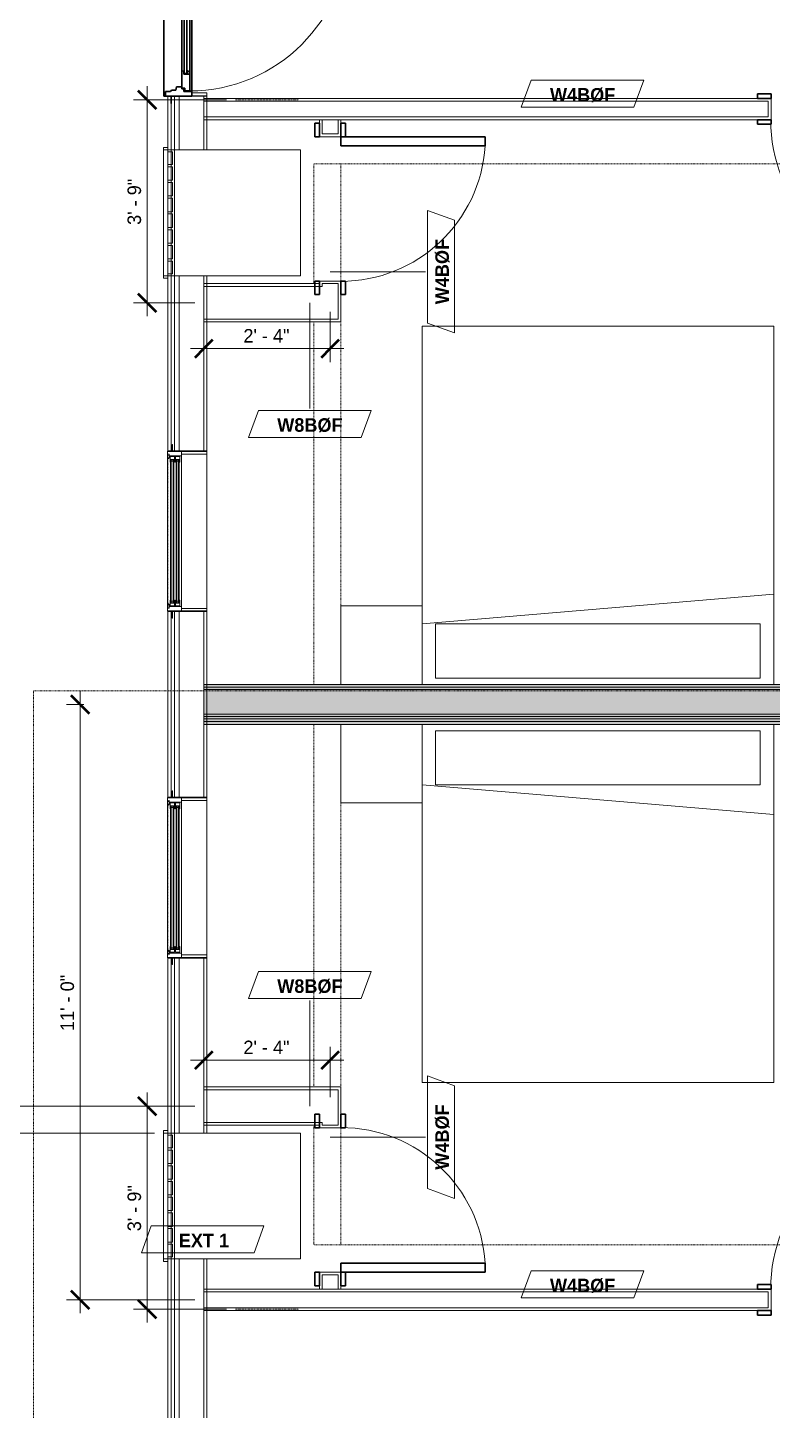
# Model space of a CAD drawing. Header units: inches. Extents: x -4010 to -1814, y 9846 to 12241.
# Drawn here: x -3862.9 to -3697.7, y 10681.7 to 10988.2 of the extents above; entities that cross this region are included whole.
import ezdxf

# ---------------------------------------------------------------- set-up
doc = ezdxf.new("R2010")
doc.units = ezdxf.units.IN
doc.header["$MEASUREMENT"] = 0
for name, pattern in [('Dash', [0.25, 0.125, -0.125]), ('Dash 3_32_', [0.1875, 0.09375, -0.09375]), ('Dash_2_', [0.25, 0.125, -0.125])]:
    doc.linetypes.add(name, pattern=pattern)
for name, color, linetype, lineweight in [('0-1', 7, 'Continuous', 5), ('0-2', 7, 'Continuous', 9), ('A-ANNO-DIMS', 211, 'Continuous', 9), ('A-ANNO-DIMS-32', 211, 'Continuous', 9), ('A-DETL-1', 90, 'Dash 3_32_', 18), ('A-DETL-GENF-HDLN-1', 7, 'Dash', 9), ('A-DETL-GENF-HDLN-2', 1, 'Continuous', 18), ('A-DOOR-1', 7, 'Continuous', 9), ('A-DOOR-2', 10, 'Continuous', 30), ('A-DOOR-3', 31, 'Continuous', 9), ('A-DOOR-4', 31, 'Continuous', 30), ('A-DOOR-FRAM-1', 7, 'Continuous', 9), ('A-DOOR-FRAM-2', 10, 'Continuous', 30), ('A-DOOR-FRAM-3', 31, 'Continuous', 30), ('A-DOOR-GLAZ-1', 7, 'Continuous', 9), ('A-GENM-1', 7, 'Continuous', 9), ('A-GLAZ', 151, 'Continuous', 18), ('A-GLAZ-1', 10, 'Continuous', 30), ('A-GLAZ-2', 7, 'Continuous', 9), ('A-WALL', 113, 'Continuous', 18), ('A-WALL-1', 7, 'Continuous', 9), ('A-WALL-2', 250, 'Continuous', 18), ('A-WALL-3', 113, 'Continuous', 9), ('A-WALL-IDEN', 211, 'Continuous', 9), ('G-ANNO-SYMB-4', 111, 'Dash_2_', 9), ('I-FURN', 30, 'Continuous', 9), ('I-FURN-HDLN', 30, 'Dash', 9), ('I-WALL-1', 21, 'Continuous', 18), ('I-WALL-2', 241, 'Continuous', 5), ('I-WALL-3', 7, 'Continuous', 9), ('I-WALL-4', 2, 'Continuous', 9)]:
    doc.layers.add(name, color=color, linetype=linetype, lineweight=lineweight)
doc.styles.add('Century Gothic', font='ufonts.com_century-gothic.ttf', dxfattribs={"height": 3})
doc.styles.add('Century Gothic_B_1', font='GOTHICB.TTF', dxfattribs={"height": 3})
doc.dimstyles.new('OD_1__HACK_2', dxfattribs={"dimscale": 12, "dimtxt": 3.132505, "dimasz": 0.333333, "dimexe": 0.25, "dimexo": 0.166667, "dimgap": 0.041667, "dimtad": 1, "dimdec": 4, "dimrnd": 0.0625, "dimzin": 3, "dimdsep": 46, "dimlunit": 4, "dimtxsty": 'Century Gothic', "dimblk1": 'OBLIQUE', "dimblk2": 'OBLIQUE', "dimsah": 1, "dimcen": 0.09, "dimdle": 0.25, "dimazin": 0, "dimtfac": 1, "dimtdec": 4, "dimtix": 1, "dimtmove": 0, "dimatfit": 3, "dimfxl": 1, "dimtvp": 1, "dimtfill": 1, "dimfrac": 2, "dimtolj": 1, "dimtzin": 0, "dimarcsym": 2})
doc.dimstyles.new('OD_1__HACK_2_1', dxfattribs={"dimscale": 12, "dimtxt": 3.132505, "dimasz": 0.333333, "dimexe": 0.25, "dimexo": 0.166667, "dimgap": 0.041667, "dimtad": 1, "dimdec": 4, "dimrnd": 0.0625, "dimzin": 3, "dimdsep": 46, "dimlunit": 4, "dimtxsty": 'Century Gothic', "dimblk1": 'OBLIQUE', "dimblk2": 'OBLIQUE', "dimsah": 1, "dimcen": 0.09, "dimdle": 0.25, "dimazin": 0, "dimtfac": 1, "dimtdec": 4, "dimtix": 1, "dimtmove": 0, "dimatfit": 3, "dimfxl": 1, "dimtvp": 1, "dimtfill": 1, "dimfrac": 2, "dimtolj": 1, "dimtzin": 0, "dimarcsym": 2})

# ---------------------------------------------------------------- blocks, each defined once
blk = doc.blocks.new('Window-Double_Hung-Marvin-Essential - ESDH3066 - 1st Floor-3090113-UNIT PLANS - 1ST FLOOR')
at = {"layer": 'A-DETL-GENF-HDLN-1'}
blk.add_line((16.1, 4.34), (-16.5, 4.34), dxfattribs=at)
at = {"layer": 'A-DETL-GENF-HDLN-2'}
for p, q in [((-19.25, 3.36), (-19.25, 3.31)), ((-17.75, 3.36), (-19.25, 3.36)), ((-19.25, 3.31), (-17.9, 3.31)), ((-17.9, 3.31), (-17.9, 3.2)), ((-17.9, 3.2), (-17.75, 3.2)), ((-17.75, 4.41), (-17.16, 4.41)), ((-17.75, 4.41), (-17.75, 1.31)), ((-17.08, 4), (-17.16, 4.41)), ((-17.08, 4), (-16.19, 4)), ((-16.85, 4.37), (-16.85, 4)), ((-16.3, 4.37), (-16.85, 4.37)), ((-16.38, 3.9), (-16.72, 3.9)), ((-16.72, 3.9), (-16.72, 1.31)), ((-15.34, 3.81), (-16.56, 3.81)), ((-16.56, 2.87), (-16.56, 3.81)), ((-16.38, 4), (-16.38, 3.9)), ((-16.3, 4.14), (-16.3, 4.37)), ((-16.18, 4.14), (-16.3, 4.14)), ((-16.19, 4.09), (-16.1, 4.09)), ((-16.19, 4), (-16.19, 4.09)), ((-16.18, 4.34), (-16.1, 4.34)), ((-16.18, 4.34), (-16.18, 4.14)), ((-16.1, 4.09), (-16.1, 4.34)), ((-15.94, 2.99), (-15.94, 3.71)), ((-15.94, 3.71), (-15.28, 3.71)), ((-15.84, 3.01), (-15.84, 3.7)), ((-15.54, 3.13), (-15.54, 3.57)), ((-15.34, 3.81), (-15.28, 3.75)), ((-15.28, 3.71), (-15.28, 3.75)), ((15.34, 3.81), (15.28, 3.75)), ((15.28, 3.71), (15.28, 3.75)), ((15.94, 3.71), (15.28, 3.71)), ((15.34, 3.81), (16.56, 3.81)), ((15.54, 3.13), (15.54, 3.57)), ((15.84, 3.01), (15.84, 3.7)), ((15.94, 2.99), (15.94, 3.71)), ((16.18, 4.34), (16.1, 4.34)), ((16.1, 4.09), (16.1, 4.34)), ((16.19, 4.09), (16.1, 4.09)), ((16.18, 4.34), (16.18, 4.14)), ((16.18, 4.14), (16.3, 4.14)), ((16.19, 4), (16.19, 4.09)), ((17.08, 4), (16.19, 4)), ((16.3, 4.14), (16.3, 4.37)), ((16.3, 4.37), (16.85, 4.37)), ((16.38, 4), (16.38, 3.9)), ((16.38, 3.9), (16.72, 3.9)), ((16.56, 2.87), (16.56, 3.81)), ((16.72, 3.9), (16.72, 1.31)), ((16.85, 4.37), (16.85, 4)), ((17.08, 4), (17.16, 4.41)), ((17.75, 4.41), (17.16, 4.41)), ((17.75, 4.41), (17.75, 1.31)), ((17.75, 3.36), (19.25, 3.36)), ((17.9, 3.2), (17.75, 3.2)), ((17.9, 3.31), (17.9, 3.2)), ((19.25, 3.31), (17.9, 3.31)), ((19.25, 3.36), (19.25, 3.31)), ((-16.72, 1.31), (-17.75, 1.31)), ((-17.13, 1.28), (-17.13, -4.31)), ((-16.56, 2.87), (-15.34, 2.87)), ((-15.34, 2.59), (-16.56, 2.59)), ((-16.56, 1.66), (-16.56, 2.59)), ((-16.56, 1.66), (-15.34, 1.66)), ((-15.28, 2.99), (-15.94, 2.99)), ((-15.94, 1.77), (-15.94, 2.49)), ((-15.94, 2.49), (-15.28, 2.49)), ((-15.28, 1.77), (-15.94, 1.77)), ((-15.84, 1.79), (-15.84, 2.48)), ((-15.54, 1.92), (-15.54, 2.35)), ((-15.34, 2.87), (-15.28, 2.94)), ((-15.34, 2.59), (-15.28, 2.53)), ((-15.34, 1.66), (-15.28, 1.72)), ((-15.28, 2.94), (-15.28, 2.99)), ((-15.28, 2.49), (-15.28, 2.53)), ((-15.28, 1.72), (-15.28, 1.77)), ((15.28, 2.94), (15.28, 2.99)), ((15.28, 2.99), (15.94, 2.99)), ((15.34, 2.87), (15.28, 2.94)), ((15.34, 2.59), (15.28, 2.53)), ((15.28, 2.49), (15.28, 2.53)), ((15.94, 2.49), (15.28, 2.49)), ((15.28, 1.72), (15.28, 1.77)), ((15.28, 1.77), (15.94, 1.77)), ((15.34, 1.66), (15.28, 1.72)), ((16.56, 2.87), (15.34, 2.87)), ((15.34, 2.59), (16.56, 2.59)), ((16.56, 1.66), (15.34, 1.66)), ((15.54, 1.92), (15.54, 2.35)), ((15.84, 1.79), (15.84, 2.48)), ((15.94, 1.77), (15.94, 2.49)), ((16.56, 1.66), (16.56, 2.59)), ((16.72, 1.31), (17.75, 1.31)), ((17.12, -4.31), (17.12, 1.28)), ((-17.13, -4.31), (-17.75, -4.31)), ((17.12, -4.31), (17.75, -4.31))]:
    blk.add_line(p, q, dxfattribs=at)
at = {"layer": 'A-GLAZ'}
for p, q in [((15.84, 3.7), (-15.84, 3.7)), ((15.84, 3.57), (-15.84, 3.57)), ((15.84, 3.13), (-15.84, 3.13)), ((15.84, 3.01), (-15.84, 3.01)), ((15.84, 2.48), (-15.84, 2.48)), ((15.84, 2.35), (-15.84, 2.35)), ((15.84, 1.92), (-15.84, 1.92)), ((15.84, 1.79), (-15.84, 1.79))]:
    blk.add_line(p, q, dxfattribs=at)
at = {"layer": 'A-GLAZ-1'}
for p, q in [((-17.75, 4.41), (-17.75, 1.31)), ((17.75, 1.31), (17.75, 4.41)), ((-17.75, 1.28), (-17.75, -4.31)), ((17.75, -4.31), (17.75, 1.28))]:
    blk.add_line(p, q, dxfattribs=at)
at = {"layer": 'A-GLAZ-2'}
for p, q in [((17.75, 4.41), (-17.75, 4.41)), ((-17.75, 1.31), (17.75, 1.31)), ((-17.75, -4.31), (17.75, -4.31))]:
    blk.add_line(p, q, dxfattribs=at)
blk = doc.blocks.new('Bayer Built Door - 37-1_2__ x 81-3_4__ - 1st floor-3089957-UNIT PLANS - 1ST FLOOR')
at = {"layer": 'A-DOOR-1'}
blk.add_line((17.56, -0.53), (17.56, -35.66), dxfattribs=at)
blk.add_arc((17.56, -0.53), 35.13, 180, 270, dxfattribs=at)
at = {"layer": 'A-DOOR-2'}
for p, q in [((-16.95, 0.54), (-17.56, 0.53)), ((-17.56, 0.53), (-17.56, -0.53)), ((-16.95, 1.19), (-16.95, 0.54)), ((-16.95, 1.19), (-13.13, 1.19)), ((-13.87, 0.78), (-13.13, 0.78)), ((-13.87, -0.53), (-13.87, 0.78)), ((-13.13, 0.03), (-13.87, 0.03)), ((-13.13, 0.87), (-13.16, 1.19)), ((13.12, 1.19), (-13.13, 1.19)), ((-13.13, 0.78), (-13.13, 0.87)), ((-13.13, -0.03), (-13.13, 0.03)), ((13.12, 0.87), (13.16, 1.19)), ((13.12, 0.78), (13.12, 0.87)), ((13.87, 0.78), (13.12, 0.78)), ((13.12, 0.03), (13.87, 0.03)), ((13.12, -0.03), (13.12, 0.03)), ((16.95, 1.19), (13.12, 1.19)), ((13.87, -0.53), (13.87, 0.78)), ((16.95, 1.19), (16.95, 0.54)), ((16.95, 0.54), (17.56, 0.53)), ((17.56, 0.53), (17.56, -0.53)), ((-17.56, -0.53), (-13.13, -0.53)), ((-13.87, -0.47), (-13.36, -0.47)), ((-13.87, -0.53), (-13.87, -0.47)), ((-13.36, -0.47), (-13.16, -0.22)), ((-13.16, -0.22), (-13.13, -0.03)), ((13.12, -0.53), (-13.13, -0.53)), ((13.16, -0.22), (13.12, -0.03)), ((17.56, -0.53), (13.12, -0.53)), ((13.36, -0.47), (13.16, -0.22)), ((13.87, -0.47), (13.36, -0.47)), ((13.87, -0.53), (13.87, -0.47))]:
    blk.add_line(p, q, dxfattribs=at)
at = {"layer": 'A-DOOR-FRAM-1'}
for p, q in [((-18, -1), (-18.63, -1)), ((-18.63, -1), (-18.63, -4.31)), ((-18, -4.31), (-18, -1)), ((18.62, -1), (18, -1)), ((18, -1), (18, -4.31)), ((18.62, -4.31), (18.62, -1)), ((-18.63, -4.31), (-18, -4.31)), ((18, -4.31), (18.62, -4.31))]:
    blk.add_line(p, q, dxfattribs=at)
at = {"layer": 'A-DOOR-FRAM-2'}
for p, q in [((-20.38, 3.56), (-18.75, 3.56)), ((18.75, 5.22), (-18.75, 5.22)), ((-18.75, 5.22), (-18.75, 4.31)), ((-18.75, 4.87), (-18.75, -1)), ((-18.75, 4.87), (-17.72, 4.87)), ((-17.72, 3.75), (-17.72, 4.87)), ((-17.38, 3.51), (-17.72, 3.75)), ((-17.38, 2.51), (-17.38, 3.51)), ((17.38, 3.51), (17.72, 3.75)), ((17.38, 2.51), (17.38, 3.51)), ((17.72, 3.75), (17.72, 4.87)), ((18.75, 4.87), (17.72, 4.87)), ((18.75, 4.31), (18.75, 5.22)), ((18.75, 4.87), (18.75, -1)), ((20.37, 3.56), (18.75, 3.56)), ((-17.72, 0.78), (-17.14, 0.78)), ((-17.72, -1), (-17.72, 0.78)), ((-16.69, 2.36), (-17.38, 2.51)), ((-17.14, 0.78), (-17.14, 1.22)), ((-17.14, 1.22), (-16.69, 1.22)), ((-16.69, 1.22), (-16.69, 2.36)), ((16.69, 2.36), (17.38, 2.51)), ((16.69, 1.22), (16.69, 2.36)), ((17.14, 1.22), (16.69, 1.22)), ((17.14, 0.78), (17.14, 1.22)), ((17.72, 0.78), (17.14, 0.78)), ((17.72, -1), (17.72, 0.78)), ((-18.37, -1), (-18.75, -1)), ((-18.75, -1), (-17.72, -1)), ((-18.75, -1), (-18.63, -1)), ((-18, -1), (18, -1)), ((18.75, -1), (17.72, -1)), ((18.62, -1), (18.75, -1))]:
    blk.add_line(p, q, dxfattribs=at)
at = {"layer": 'A-DOOR-GLAZ-1'}
for p, q in [((-13.13, 0.62), (-13.87, 0.62)), ((-13.87, 0.19), (-13.13, 0.19)), ((-13.66, 0.62), (-13.66, 0.19)), ((13.12, 0.78), (-13.13, 0.78)), ((13.12, 0.62), (-13.13, 0.62)), ((13.12, 0.19), (-13.13, 0.19)), ((13.12, 0.03), (-13.13, 0.03)), ((13.12, 0.62), (13.87, 0.62)), ((13.87, 0.19), (13.12, 0.19)), ((13.66, 0.62), (13.66, 0.19))]:
    blk.add_line(p, q, dxfattribs=at)
blk = doc.blocks.new('V-Series_EWC4_SPVU_RFA_2015 - 1ST FLOOR-2484708-UNIT PLANS - 1ST FLOOR')
at = {"layer": 'A-GENM-1'}
for p, q in [((-3126, 12090.69), (-3126.56, 12090.69)), ((-3126.56, 12090.69), (-3126.56, 12089.69)), ((-3126.56, 12089.69), (-3126, 12089.69)), ((-3098.12, 12090.69), (-3126, 12090.69)), ((-3126, 12090.69), (-3126, 12089.69)), ((-3126, 12089.69), (-3126, 12090.69)), ((-3126, 12089.69), (-3098.12, 12089.69)), ((-3126, 12089.69), (-3126, 12060.25)), ((-3125.56, 12089.69), (-3126, 12089.69)), ((-3125.56, 12088.69), (-3125.56, 12089.69)), ((-3122.76, 12088.69), (-3125.56, 12088.69)), ((-3122.26, 12089.69), (-3122.76, 12089.69)), ((-3122.76, 12089.69), (-3122.76, 12088.69)), ((-3122.26, 12088.69), (-3122.26, 12089.69)), ((-3119.28, 12088.69), (-3122.26, 12088.69)), ((-3118.78, 12089.69), (-3119.28, 12089.69)), ((-3119.28, 12089.69), (-3119.28, 12088.69)), ((-3118.78, 12088.69), (-3118.78, 12089.69)), ((-3115.8, 12088.69), (-3118.78, 12088.69)), ((-3115.3, 12089.69), (-3115.8, 12089.69)), ((-3115.8, 12089.69), (-3115.8, 12088.69)), ((-3115.3, 12088.69), (-3115.3, 12089.69)), ((-3112.31, 12088.69), (-3115.3, 12088.69)), ((-3111.81, 12089.69), (-3112.31, 12089.69)), ((-3112.31, 12089.69), (-3112.31, 12088.69)), ((-3111.81, 12088.69), (-3111.81, 12089.69)), ((-3108.83, 12088.69), (-3111.81, 12088.69)), ((-3108.33, 12089.69), (-3108.83, 12089.69)), ((-3108.83, 12089.69), (-3108.83, 12088.69)), ((-3108.33, 12088.69), (-3108.33, 12089.69)), ((-3105.34, 12088.69), (-3108.33, 12088.69)), ((-3104.84, 12089.69), (-3105.34, 12089.69)), ((-3105.34, 12089.69), (-3105.34, 12088.69)), ((-3104.84, 12088.69), (-3104.84, 12089.69)), ((-3101.86, 12088.69), (-3104.84, 12088.69)), ((-3101.36, 12089.69), (-3101.86, 12089.69)), ((-3101.86, 12089.69), (-3101.86, 12088.69)), ((-3101.36, 12088.69), (-3101.36, 12089.69)), ((-3098.56, 12088.69), (-3101.36, 12088.69)), ((-3098.12, 12089.69), (-3098.56, 12089.69)), ((-3098.56, 12089.69), (-3098.56, 12088.69)), ((-3098.12, 12089.69), (-3098.12, 12090.69)), ((-3097.56, 12090.69), (-3098.12, 12090.69)), ((-3098.12, 12090.69), (-3098.12, 12089.69)), ((-3098.12, 12089.69), (-3097.56, 12089.69)), ((-3098.12, 12060.25), (-3098.12, 12089.69)), ((-3097.56, 12089.69), (-3097.56, 12090.69)), ((-3126, 12060.25), (-3098.12, 12060.25))]:
    blk.add_line(p, q, dxfattribs=at)
blk = doc.blocks.new('CTR - 1st Phase - Shell_rvt-1-UNIT PLANS - 1ST FLOOR')
at = {"layer": 'A-WALL-1'}
for p, q in [((-3831.82, 10973.04), (-3831.82, 10894.34)), ((-3823.2, 10973.04), (-3831.82, 10973.04)), ((-3823.2, 10961.13), (-3823.2, 10973.04)), ((-3830.32, 10933.25), (-3830.32, 10961.13)), ((-3830.32, 10961.13), (-3823.2, 10961.13)), ((-3823.2, 10933.25), (-3830.32, 10933.25)), ((-3823.2, 10894.34), (-3823.2, 10933.25)), ((-3828.82, 10894.34), (-3828.79, 10894.34)), ((-3831.82, 10858.84), (-3831.82, 10817.54)), ((-3828.79, 10858.84), (-3828.82, 10858.84)), ((-3823.2, 10817.54), (-3823.2, 10858.84)), ((-3828.82, 10817.54), (-3828.79, 10817.54)), ((-3831.82, 10782.04), (-3831.82, 10662.74)), ((-3828.79, 10782.04), (-3828.82, 10782.04)), ((-3823.2, 10743.13), (-3823.2, 10782.04)), ((-3830.32, 10715.25), (-3830.32, 10743.13)), ((-3830.32, 10743.13), (-3823.2, 10743.13)), ((-3823.2, 10715.25), (-3830.32, 10715.25)), ((-3823.2, 10662.74), (-3823.2, 10715.25))]:
    blk.add_line(p, q, dxfattribs=at)
at = {"layer": 'A-WALL-2'}
for p, q in [((-3831.07, 10894.34), (-3831.07, 10973.04)), ((-3830.32, 10961.13), (-3830.32, 10973.04)), ((-3829.32, 10961.13), (-3829.32, 10973.04)), ((-3823.82, 10961.13), (-3823.82, 10973.04)), ((-3830.32, 10894.34), (-3830.32, 10933.25)), ((-3829.32, 10894.34), (-3829.32, 10933.25)), ((-3823.82, 10894.34), (-3823.82, 10933.25)), ((-3831.07, 10817.54), (-3831.07, 10858.84)), ((-3830.32, 10817.54), (-3830.32, 10858.84)), ((-3829.32, 10817.54), (-3829.32, 10858.84)), ((-3823.82, 10817.54), (-3823.82, 10858.84)), ((-3831.07, 10662.74), (-3831.07, 10782.04)), ((-3830.32, 10743.13), (-3830.32, 10782.04)), ((-3829.32, 10743.13), (-3829.32, 10782.04)), ((-3823.82, 10743.13), (-3823.82, 10782.04)), ((-3830.32, 10662.74), (-3830.32, 10715.25)), ((-3829.32, 10662.74), (-3829.32, 10715.25)), ((-3823.82, 10662.74), (-3823.82, 10715.25))]:
    blk.add_line(p, q, dxfattribs=at)
at = {"layer": '0-2'}
for name, p, rotation in [('Bayer Built Door - 37-1_2__ x 81-3_4__ - 1st floor-3089957-UNIT PLANS - 1ST FLOOR', (-3827.51, 10991.79), 89.99999999999885), ('V-Series_EWC4_SPVU_RFA_2015 - 1ST FLOOR-2484708-UNIT PLANS - 1ST FLOOR', (8257.87, 14059.25), 89.99999999999994), ('Window-Double_Hung-Marvin-Essential - ESDH3066 - 1st Floor-3090113-UNIT PLANS - 1ST FLOOR', (-3827.51, 10876.59), 89.99999999999885), ('Window-Double_Hung-Marvin-Essential - ESDH3066 - 1st Floor-3090113-UNIT PLANS - 1ST FLOOR', (-3827.51, 10799.79), 89.99999999999885), ('V-Series_EWC4_SPVU_RFA_2015 - 1ST FLOOR-2484708-UNIT PLANS - 1ST FLOOR', (8257.87, 13841.25), 89.99999999999994)]:
    blk.add_blockref(name, p, dxfattribs=dict(at, rotation=rotation))
blk = doc.blocks.new('CTR - 1st Phase - Common Walls_rvt-1-UNIT PLANS - 1ST FLOOR')
at = {"layer": 'I-WALL-1'}
blk.add_hatch(color=256, dxfattribs=at).paths.add_polyline_path([(-3487.3, 10833.75), (-3487.3, 10834.38), (-3823.82, 10834.38), (-3823.82, 10833.75), (-3489.32, 10833.75)], flags=0)
at = {"layer": 'I-WALL-2'}
for points in [[(-3489.45, 10842), (-3487.3, 10842), (-3487.3, 10842.63), (-3823.82, 10842.63), (-3823.82, 10842), (-3494.85, 10842)], [(-3487.3, 10841.5), (-3486.67, 10841.5), (-3486.67, 10842), (-3823.82, 10842), (-3823.82, 10841.5), (-3494.85, 10841.5)], [(-3486.67, 10836), (-3486.67, 10841.5), (-3823.82, 10841.5), (-3823.82, 10836), (-3487.3, 10836)], [(-3486.67, 10835.5), (-3486.67, 10836), (-3823.82, 10836), (-3823.82, 10835.5), (-3487.3, 10835.5)], [(-3487.3, 10835), (-3486.67, 10835), (-3486.67, 10835.5), (-3823.82, 10835.5), (-3823.82, 10835), (-3494.85, 10835)], [(-3487.3, 10834.38), (-3486.67, 10834.38), (-3486.67, 10835), (-3823.82, 10835), (-3823.82, 10834.38), (-3494.85, 10834.38)]]:
    blk.add_hatch(color=256, dxfattribs=at).paths.add_polyline_path(points, flags=0)
at = {"layer": 'A-WALL-2'}
for p, q in [((-3487.3, 10842), (-3823.82, 10842)), ((-3487.3, 10841.5), (-3823.82, 10841.5)), ((-3487.3, 10836), (-3823.82, 10836)), ((-3487.3, 10835.5), (-3823.82, 10835.5)), ((-3487.3, 10835), (-3823.82, 10835)), ((-3487.3, 10834.38), (-3823.82, 10834.38))]:
    blk.add_line(p, q, dxfattribs=at)
at = {"layer": 'I-WALL-3'}
for p, q in [((-3527.82, 10842.63), (-3823.82, 10842.63)), ((-3823.82, 10842.63), (-3823.82, 10833.75)), ((-3823.82, 10833.75), (-3527.82, 10833.75))]:
    blk.add_line(p, q, dxfattribs=at)
blk = doc.blocks.new('SWING - SINGLE - FLUSH - 2-10 x 6-8 - PRIVACY-3199405-UNIT PLANS - 1ST FLOOR')
at = {"layer": 'A-DOOR-3'}
blk.add_arc((17, -2.37), 34.07, 180, 266.6343, dxfattribs=at)
at = {"layer": 'A-DOOR-4'}
for p, q in [((15, -2.37), (15, -36.38)), ((17, -2.37), (15, -2.37)), ((17, -2.37), (17, -36.38)), ((17, -36.38), (15, -36.38))]:
    blk.add_line(p, q, dxfattribs=at)
at = {"layer": 'A-DOOR-FRAM-3'}
for p, q in [((-20, 2.38), (-20, 3.38)), ((-20, 3.38), (-17, 3.38)), ((-17, 3.38), (-17, 2.38)), ((17, 2.38), (17, 3.38)), ((17, 3.38), (20, 3.38)), ((20, 3.38), (20, 2.38)), ((-17, 2.38), (-20, 2.38)), ((20, 2.38), (17, 2.38)), ((-20, -2.37), (-17, -2.37)), ((-20, -3.37), (-20, -2.37)), ((-17, -2.37), (-17, -3.37)), ((17, -2.37), (20, -2.37)), ((17, -3.37), (17, -2.37)), ((20, -2.37), (20, -3.37)), ((-17, -3.37), (-20, -3.37)), ((20, -3.37), (17, -3.37))]:
    blk.add_line(p, q, dxfattribs=at)
blk = doc.blocks.new('SWING - SINGLE - FLUSH - 2-10 x 6-8 - PRIVACY-3199407-UNIT PLANS - 1ST FLOOR')
at = {"layer": 'A-DOOR-3'}
blk.add_arc((17, 2.37), 34.07, 93.3657, 180, dxfattribs=at)
at = {"layer": 'A-DOOR-4'}
for p, q in [((15, 2.37), (15, 36.38)), ((17, 36.38), (15, 36.38)), ((17, 2.37), (17, 36.38)), ((17, 2.37), (15, 2.37))]:
    blk.add_line(p, q, dxfattribs=at)
at = {"layer": 'A-DOOR-FRAM-3'}
for p, q in [((-17, 3.37), (-20, 3.37)), ((-20, 3.37), (-20, 2.37)), ((-17, 2.37), (-17, 3.37)), ((20, 3.37), (17, 3.37)), ((17, 3.37), (17, 2.37)), ((20, 2.37), (20, 3.37)), ((-20, 2.37), (-17, 2.37)), ((17, 2.37), (20, 2.37)), ((-17, -2.38), (-20, -2.38)), ((-20, -2.38), (-20, -3.38)), ((-17, -3.38), (-17, -2.38)), ((20, -2.38), (17, -2.38)), ((17, -2.38), (17, -3.38)), ((20, -3.38), (20, -2.38)), ((-20, -3.38), (-17, -3.38)), ((17, -3.38), (20, -3.38))]:
    blk.add_line(p, q, dxfattribs=at)
blk = doc.blocks.new('Bed-Standard - King 78_ x 80_-V125-UNIT PLANS - 1ST FLOOR')
at = {"layer": 'I-FURN'}
for p, q in [((-28.31, 41.8), (49.69, 41.8)), ((-28.31, -37.61), (-28.31, 41.8)), ((49.69, 41.8), (49.69, -37.61)), ((49.69, -24.2), (-28.31, -17.63)), ((-25.31, -24.2), (46.69, -24.2)), ((-25.31, -36.2), (-25.31, -24.2)), ((46.69, -36.2), (46.69, -24.2)), ((-25.31, -36.2), (46.69, -36.2))]:
    blk.add_line(p, q, dxfattribs=at)
at = {"layer": 'I-FURN-HDLN'}
for p, q in [((-64.31, 77.8), (73.69, 77.8)), ((-64.31, 31.58), (-64.31, 77.8)), ((67.69, 77.8), (67.69, 51.83)), ((73.69, 77.8), (73.69, 51.26)), ((67.69, 42.76), (67.69, -37.61)), ((73.69, 42.76), (73.69, -37.61)), ((-64.31, -5.42), (-64.31, 28.58)), ((-64.31, -37.61), (-64.31, -8.42))]:
    blk.add_line(p, q, dxfattribs=at)
blk = doc.blocks.new('Table-Night Stand - 18_ x 18_ x 24_-V126-UNIT PLANS - 1ST FLOOR')
at = {"layer": 'I-FURN'}
for p, q in [((0.15, 0), (18.15, 0)), ((18.15, 0), (18.15, -17.41))]:
    blk.add_line(p, q, dxfattribs=at)
blk = doc.blocks.new('Bed-Standard - King 78_ x 80_-V128-UNIT PLANS - 1ST FLOOR')
at = {"layer": 'I-FURN'}
for p, q in [((-28.31, 37.61), (-28.31, -41.8)), ((49.69, -41.8), (49.69, 37.61)), ((-25.31, 36.2), (-25.31, 24.2)), ((-25.31, 36.2), (46.69, 36.2)), ((46.69, 36.2), (46.69, 24.2)), ((49.69, 24.2), (-28.31, 17.63)), ((-25.31, 24.2), (46.69, 24.2)), ((-28.31, -41.8), (49.69, -41.8))]:
    blk.add_line(p, q, dxfattribs=at)
at = {"layer": 'I-FURN-HDLN'}
for p, q in [((-64.31, 37.61), (-64.31, 8.42)), ((67.69, -42.76), (67.69, 37.61)), ((73.69, -42.76), (73.69, 37.61)), ((-64.31, 5.42), (-64.31, -28.58)), ((-64.31, -31.58), (-64.31, -77.8)), ((67.69, -77.8), (67.69, -51.83)), ((73.69, -77.8), (73.69, -51.26)), ((-64.31, -77.8), (73.69, -77.8))]:
    blk.add_line(p, q, dxfattribs=at)
blk = doc.blocks.new('Table-Night Stand - 18_ x 18_ x 24_-V129-UNIT PLANS - 1ST FLOOR')
at = {"layer": 'I-FURN'}
for p, q in [((18.15, 0), (18.15, 17.41)), ((0.15, 0), (18.15, 0))]:
    blk.add_line(p, q, dxfattribs=at)
blk = doc.blocks.new('SWING - SINGLE - FLUSH - 32_ x 80_ - MAGIC PAK DOOR - ACOUSTICAL SEAL-3931467-UNIT PLANS - 1ST FLOOR')
at = {"layer": 'A-DOOR-3'}
blk.add_arc((16, 2.37), 32.07, 93.5759, 180, dxfattribs=at)
at = {"layer": 'A-DOOR-4'}
for p, q in [((14, 2.37), (14, 34.38)), ((16, 34.38), (14, 34.38)), ((16, 2.37), (16, 34.38)), ((16, 2.37), (14, 2.37))]:
    blk.add_line(p, q, dxfattribs=at)
at = {"layer": 'A-DOOR-FRAM-3'}
for p, q in [((-16, 3.37), (-19, 3.37)), ((-19, 3.37), (-19, 2.37)), ((-16, 2.37), (-16, 3.37)), ((19, 3.37), (16, 3.37)), ((16, 3.37), (16, 2.37)), ((19, 2.37), (19, 3.37)), ((-19, 2.37), (-16, 2.37)), ((16, 2.37), (19, 2.37)), ((-16, -2.38), (-19, -2.38)), ((-19, -2.38), (-19, -3.38)), ((-16, -3.38), (-16, -2.38)), ((19, -2.38), (16, -2.38)), ((16, -2.38), (16, -3.38)), ((19, -3.38), (19, -2.38)), ((-19, -3.38), (-16, -3.38)), ((16, -3.38), (19, -3.38))]:
    blk.add_line(p, q, dxfattribs=at)
blk = doc.blocks.new('SWING - SINGLE - FLUSH - 32_ x 80_ - MAGIC PAK DOOR - ACOUSTICAL SEAL-3930378-UNIT PLANS - 1ST FLOOR')
at = {"layer": 'A-DOOR-3'}
blk.add_arc((16, -2.37), 32.07, 180, 266.4241, dxfattribs=at)
at = {"layer": 'A-DOOR-4'}
for p, q in [((14, -2.37), (14, -34.38)), ((16, -2.37), (14, -2.37)), ((16, -2.37), (16, -34.38)), ((16, -34.38), (14, -34.38))]:
    blk.add_line(p, q, dxfattribs=at)
at = {"layer": 'A-DOOR-FRAM-3'}
for p, q in [((-19, 2.38), (-19, 3.38)), ((-19, 3.38), (-16, 3.38)), ((-16, 3.38), (-16, 2.38)), ((16, 2.38), (16, 3.38)), ((16, 3.38), (19, 3.38)), ((19, 3.38), (19, 2.38)), ((-16, 2.38), (-19, 2.38)), ((19, 2.38), (16, 2.38)), ((-19, -2.37), (-16, -2.37)), ((-19, -3.37), (-19, -2.37)), ((-16, -2.37), (-16, -3.37)), ((16, -2.37), (19, -2.37)), ((16, -3.37), (16, -2.37)), ((19, -2.37), (19, -3.37)), ((-16, -3.37), (-19, -3.37)), ((19, -3.37), (16, -3.37))]:
    blk.add_line(p, q, dxfattribs=at)
blk = doc.blocks.new('DIMBLOCK99-UNIT PLANS - 1ST FLOOR')
at = {"layer": 'A-ANNO-DIMS-32'}
for p, q in [((-3851.29, 10841.19), (-3851.29, 10703.19)), ((-3850.46, 10838.19), (-3854.29, 10838.19)), ((-3851.29, 10838.19), (-3850.46, 10838.19)), ((-3825.82, 10706.19), (-3854.29, 10706.19)), ((-3851.29, 10706.19), (-3825.82, 10706.19))]:
    blk.add_line(p, q, dxfattribs=at)
at = {"layer": 'A-ANNO-DIMS-32', "lineweight": 50}
for p, q in [((-3851.29, 10838.19), (-3853.29, 10840.19)), ((-3851.29, 10838.19), (-3849.29, 10836.19)), ((-3851.29, 10706.19), (-3853.29, 10708.19)), ((-3851.29, 10706.19), (-3849.29, 10704.19))]:
    blk.add_line(p, q, dxfattribs=at)
at = {"layer": 'A-ANNO-DIMS-32', "color": 0, "insert": (-3855.64, 10765.78), "char_height": 3, "width": 15.394, "attachment_point": 1, "rotation": 90, "line_spacing_factor": 0.984502, "style": 'Century Gothic', "bg_fill": 3, "box_fill_scale": 1.25, "bg_fill_color": 256, "bg_fill_true_color": 13158600, "bg_fill_transparency": 0}
blk.add_mtext('11\' - 0"', dxfattribs=at)
blk = doc.blocks.new('_Oblique')
at = {"color": 0, "linetype": 'ByBlock', "lineweight": -2}
blk.add_line((-0.5, -0.5), (0.5, 0.5), dxfattribs=at)
blk = doc.blocks.new('DIMBLOCK198-UNIT PLANS - 1ST FLOOR')
at = {"layer": 'A-ANNO-DIMS-32'}
for p, q in [((-3836.43, 10701.13), (-3836.43, 10752.13)), ((-3825.82, 10749.13), (-3839.43, 10749.13)), ((-3836.43, 10749.13), (-3825.82, 10749.13)), ((-3818.85, 10704.13), (-3839.43, 10704.13)), ((-3836.43, 10704.13), (-3818.85, 10704.13))]:
    blk.add_line(p, q, dxfattribs=at)
at = {"layer": 'A-ANNO-DIMS-32', "lineweight": 50}
for p, q in [((-3836.43, 10749.13), (-3838.43, 10751.13)), ((-3836.43, 10749.13), (-3834.43, 10747.13)), ((-3836.43, 10704.13), (-3838.43, 10706.13)), ((-3836.43, 10704.13), (-3834.43, 10702.13))]:
    blk.add_line(p, q, dxfattribs=at)
at = {"layer": 'A-ANNO-DIMS-32', "color": 0, "insert": (-3840.77, 10721.38), "char_height": 3, "width": 12.5897, "attachment_point": 1, "rotation": 90, "line_spacing_factor": 0.984502, "style": 'Century Gothic', "bg_fill": 3, "box_fill_scale": 1.25, "bg_fill_color": 256, "bg_fill_true_color": 13158600, "bg_fill_transparency": 0}
blk.add_mtext('3\' - 9"', dxfattribs=at)
blk = doc.blocks.new('DIMBLOCK199-UNIT PLANS - 1ST FLOOR')
at = {"layer": 'A-ANNO-DIMS-32'}
for p, q in [((-3836.43, 10975.25), (-3836.43, 10924.25)), ((-3818.85, 10972.25), (-3839.43, 10972.25)), ((-3836.43, 10972.25), (-3818.85, 10972.25)), ((-3825.82, 10927.25), (-3839.43, 10927.25)), ((-3836.43, 10927.25), (-3825.82, 10927.25))]:
    blk.add_line(p, q, dxfattribs=at)
at = {"layer": 'A-ANNO-DIMS-32', "lineweight": 50}
for p, q in [((-3836.43, 10972.25), (-3838.43, 10974.25)), ((-3836.43, 10972.25), (-3834.43, 10970.25)), ((-3836.43, 10927.25), (-3838.43, 10929.25)), ((-3836.43, 10927.25), (-3834.43, 10925.25))]:
    blk.add_line(p, q, dxfattribs=at)
at = {"layer": 'A-ANNO-DIMS-32', "color": 0, "insert": (-3840.77, 10944.51), "char_height": 3, "width": 12.5897, "attachment_point": 1, "rotation": 90, "line_spacing_factor": 0.984502, "style": 'Century Gothic', "bg_fill": 3, "box_fill_scale": 1.25, "bg_fill_color": 256, "bg_fill_true_color": 13158600, "bg_fill_transparency": 0}
blk.add_mtext('3\' - 9"', dxfattribs=at)
blk = doc.blocks.new('DIMBLOCK272-UNIT PLANS - 1ST FLOOR')
at = {"layer": 'A-ANNO-DIMS-32'}
for p, q in [((-3876.97, 10740.13), (-3876.97, 10752.13)), ((-3825.82, 10749.13), (-3879.97, 10749.13)), ((-3876.97, 10749.13), (-3825.82, 10749.13)), ((-3834.82, 10743.13), (-3879.97, 10743.13)), ((-3876.97, 10743.13), (-3834.82, 10743.13))]:
    blk.add_line(p, q, dxfattribs=at)
at = {"layer": 'A-ANNO-DIMS-32', "lineweight": 50}
for p, q in [((-3876.97, 10749.13), (-3878.97, 10751.13)), ((-3876.97, 10749.13), (-3874.97, 10747.13)), ((-3876.97, 10743.13), (-3878.97, 10745.13)), ((-3876.97, 10743.13), (-3874.97, 10741.13))]:
    blk.add_line(p, q, dxfattribs=at)
at = {"layer": 'A-ANNO-DIMS-32', "color": 0, "insert": (-3881.31, 10744.31), "char_height": 3, "width": 4.3557, "attachment_point": 1, "rotation": 90, "line_spacing_factor": 0.984502, "style": 'Century Gothic', "bg_fill": 3, "box_fill_scale": 1.25, "bg_fill_color": 256, "bg_fill_true_color": 13158600, "bg_fill_transparency": 0}
blk.add_mtext('6"', dxfattribs=at)
blk = doc.blocks.new('DIMBLOCK303-UNIT PLANS - 1ST FLOOR')
at = {"layer": 'A-ANNO-DIMS-32'}
for p, q in [((-3823.82, 10755.38), (-3823.82, 10762.3)), ((-3795.82, 10751.13), (-3795.82, 10762.3)), ((-3826.82, 10759.3), (-3792.82, 10759.3)), ((-3823.82, 10759.3), (-3823.82, 10755.38)), ((-3795.82, 10759.3), (-3795.82, 10751.13))]:
    blk.add_line(p, q, dxfattribs=at)
at = {"layer": 'A-ANNO-DIMS-32', "lineweight": 50}
for p, q in [((-3823.82, 10759.3), (-3821.82, 10761.3)), ((-3795.82, 10759.3), (-3793.82, 10761.3)), ((-3823.82, 10759.3), (-3825.82, 10757.3)), ((-3795.82, 10759.3), (-3797.82, 10757.3))]:
    blk.add_line(p, q, dxfattribs=at)
at = {"layer": 'A-ANNO-DIMS-32', "color": 0, "insert": (-3815.07, 10763.65), "char_height": 3, "width": 12.5897, "attachment_point": 1, "line_spacing_factor": 0.984502, "style": 'Century Gothic', "bg_fill": 3, "box_fill_scale": 1.25, "bg_fill_color": 256, "bg_fill_true_color": 13158600, "bg_fill_transparency": 0}
blk.add_mtext('2\' - 4"', dxfattribs=at)
blk = doc.blocks.new('DIMBLOCK304-UNIT PLANS - 1ST FLOOR')
at = {"layer": 'A-ANNO-DIMS-32'}
for p, q in [((-3795.82, 10925.25), (-3795.82, 10914.07)), ((-3795.82, 10917.07), (-3795.82, 10925.25)), ((-3823.82, 10921), (-3823.82, 10914.07)), ((-3823.82, 10917.07), (-3823.82, 10921)), ((-3826.82, 10917.07), (-3792.82, 10917.07))]:
    blk.add_line(p, q, dxfattribs=at)
at = {"layer": 'A-ANNO-DIMS-32', "lineweight": 50}
for p, q in [((-3823.82, 10917.07), (-3825.82, 10915.07)), ((-3823.82, 10917.07), (-3821.82, 10919.07)), ((-3795.82, 10917.07), (-3797.82, 10915.07)), ((-3795.82, 10917.07), (-3793.82, 10919.07))]:
    blk.add_line(p, q, dxfattribs=at)
at = {"layer": 'A-ANNO-DIMS-32', "color": 0, "insert": (-3815.07, 10921.42), "char_height": 3, "width": 12.5897, "attachment_point": 1, "line_spacing_factor": 0.984502, "style": 'Century Gothic', "bg_fill": 3, "box_fill_scale": 1.25, "bg_fill_color": 256, "bg_fill_true_color": 13158600, "bg_fill_transparency": 0}
blk.add_mtext('2\' - 4"', dxfattribs=at)
blk = doc.blocks.new('Wall Tag - Arch Wall-3956453-UNIT PLANS - 1ST FLOOR')
at = {"layer": 'A-WALL-IDEN'}
for p, q in [((-0.3561, 0.0937), (-0.4244, -0.0937)), ((0.4244, 0.0937), (-0.3561, 0.0937)), ((0.3561, -0.0937), (0.4244, 0.0937)), ((-0.4244, -0.0937), (0.3561, -0.0937))]:
    blk.add_line(p, q, dxfattribs=at)

msp = doc.modelspace()

# ---------------------------------------------------------------- block references
at = {"layer": '0-1'}
msp.add_blockref('CTR - 1st Phase - Shell_rvt-1-UNIT PLANS - 1ST FLOOR', (0, 0), dxfattribs=at)

# ---------------------------------------------------------------- next in the draw order: linework, layer by layer
at = {"layer": 'A-DETL-1'}
for p, q in [((-3816.84786, 10972.2519), (-3802.84786, 10972.2519)), ((-3816.84786, 10704.1269), (-3802.84786, 10704.1269))]:
    msp.add_line(p, q, dxfattribs=at)
at = {"layer": 'A-WALL'}
for p, q in [((-3698.67374, 10971.9394), (-3823.82374, 10971.9394)), ((-3698.67374, 10968.4394), (-3698.67374, 10971.9394)), ((-3823.82374, 10968.4394), (-3698.67374, 10968.4394)), ((-3797.57374, 10967.8144), (-3797.57374, 10964.6894)), ((-3794.07374, 10964.6894), (-3794.07374, 10967.8144)), ((-3797.57374, 10964.6894), (-3794.07374, 10964.6894)), ((-3797.57374, 10930.8769), (-3823.82374, 10930.8769)), ((-3797.57374, 10931.5019), (-3797.57374, 10930.8769)), ((-3794.07374, 10931.5019), (-3794.07374, 10923.6269)), ((-3794.07374, 10923.6269), (-3823.82374, 10923.6269)), ((-3794.07374, 10752.7519), (-3823.82374, 10752.7519)), ((-3794.07374, 10752.7519), (-3794.07374, 10744.8769)), ((-3797.57374, 10745.5019), (-3823.82374, 10745.5019)), ((-3797.57374, 10745.5019), (-3797.57374, 10744.8769)), ((-3797.57374, 10711.6894), (-3797.57374, 10708.5644)), ((-3794.07374, 10711.6894), (-3797.57374, 10711.6894)), ((-3794.07374, 10708.5644), (-3794.07374, 10711.6894)), ((-3698.67374, 10707.9394), (-3823.82374, 10707.9394)), ((-3698.67374, 10704.4394), (-3698.67374, 10707.9394)), ((-3823.82374, 10704.4394), (-3698.67374, 10704.4394))]:
    msp.add_line(p, q, dxfattribs=at)
at = {"layer": 'A-WALL-3'}
for p, q in [((-3698.04874, 10972.5644), (-3823.82374, 10972.5644)), ((-3823.82374, 10972.5644), (-3823.82374, 10967.8144)), ((-3698.04874, 10967.8144), (-3698.04874, 10972.5644)), ((-3823.82374, 10967.8144), (-3698.04874, 10967.8144)), ((-3798.19874, 10967.8144), (-3798.19874, 10964.0644)), ((-3793.44874, 10964.0644), (-3793.44874, 10967.8144)), ((-3798.19874, 10964.0644), (-3793.44874, 10964.0644)), ((-3793.44874, 10932.0644), (-3798.19874, 10932.0644)), ((-3798.19874, 10932.0644), (-3798.19874, 10931.5019)), ((-3797.57374, 10931.5019), (-3794.07374, 10931.5019)), ((-3793.44874, 10931.5019), (-3793.44874, 10932.0644)), ((-3798.19874, 10744.8769), (-3798.19874, 10744.3144)), ((-3798.19874, 10744.3144), (-3793.44874, 10744.3144)), ((-3794.07374, 10744.8769), (-3797.57374, 10744.8769)), ((-3793.44874, 10744.3144), (-3793.44874, 10744.8769)), ((-3798.19874, 10712.3144), (-3798.19874, 10708.5644)), ((-3793.44874, 10712.3144), (-3798.19874, 10712.3144)), ((-3793.44874, 10708.5644), (-3793.44874, 10712.3144)), ((-3698.04874, 10708.5644), (-3823.82374, 10708.5644)), ((-3823.82374, 10708.5644), (-3823.82374, 10703.8144)), ((-3698.04874, 10703.8144), (-3698.04874, 10708.5644)), ((-3823.82374, 10703.8144), (-3698.04874, 10703.8144))]:
    msp.add_line(p, q, dxfattribs=at)
at = {"layer": 'A-WALL-IDEN'}
for p, q in [((-3795.82374, 10934.13075), (-3774.66689, 10934.13075)), ((-3795.82374, 10742.24805), (-3774.66689, 10742.24805))]:
    msp.add_line(p, q, dxfattribs=at)
at = {"layer": 'G-ANNO-SYMB-4'}
for p, q in [((-3861.6491, 10841.1894), (-3435.32374, 10841.1894)), ((-3861.6491, 10547.1894), (-3861.6491, 10841.1894))]:
    msp.add_line(p, q, dxfattribs=at)
at = {"layer": 'I-WALL-4'}
for p, q in [((-3798.19874, 10931.5019), (-3823.82374, 10931.5019)), ((-3823.82374, 10931.5019), (-3823.82374, 10923.0019)), ((-3793.44874, 10923.0019), (-3793.44874, 10931.5019)), ((-3823.82374, 10923.0019), (-3793.44874, 10923.0019)), ((-3793.44874, 10753.3769), (-3823.82374, 10753.3769)), ((-3823.82374, 10753.3769), (-3823.82374, 10744.8769)), ((-3793.44874, 10744.8769), (-3793.44874, 10753.3769)), ((-3823.82374, 10744.8769), (-3798.19874, 10744.8769))]:
    msp.add_line(p, q, dxfattribs=at)

# ---------------------------------------------------------------- next in the draw order: block references
at = {"layer": '0-1'}
msp.add_blockref('CTR - 1st Phase - Common Walls_rvt-1-UNIT PLANS - 1ST FLOOR', (0, 0), dxfattribs=at)
at = {"layer": 'A-DOOR-3'}
for name, p in [('SWING - SINGLE - FLUSH - 2-10 x 6-8 - PRIVACY-3199405-UNIT PLANS - 1ST FLOOR', (-3681.04874, 10970.1894)), ('SWING - SINGLE - FLUSH - 2-10 x 6-8 - PRIVACY-3199407-UNIT PLANS - 1ST FLOOR', (-3681.04874, 10706.1894))]:
    msp.add_blockref(name, p, dxfattribs=at)
for name, p, rotation in [('SWING - SINGLE - FLUSH - 32_ x 80_ - MAGIC PAK DOOR - ACOUSTICAL SEAL-3930378-UNIT PLANS - 1ST FLOOR', (-3795.82374, 10948.0644), 90.00000000000786), ('SWING - SINGLE - FLUSH - 32_ x 80_ - MAGIC PAK DOOR - ACOUSTICAL SEAL-3931467-UNIT PLANS - 1ST FLOOR', (-3795.82374, 10728.3144), 269.9999999999899)]:
    msp.add_blockref(name, p, dxfattribs=dict(at, rotation=rotation))
at = {"layer": 'A-WALL-IDEN', "xscale": 31.99999999999999, "yscale": 31.99999999999999, "zscale": 31.99999999999999}
for p in [(-3739.8544, 10973.60741), (-3800.34755, 10900.39297), (-3800.34755, 10775.98582), (-3739.8544, 10709.60741)]:
    msp.add_blockref('Wall Tag - Arch Wall-3956453-UNIT PLANS - 1ST FLOOR', p, dxfattribs=at)
at = {"layer": 'A-WALL-IDEN', "xscale": 31.99999999999999, "yscale": 31.99999999999999, "zscale": 31.99999999999999, "rotation": 89.99999999999991}
for p in [(-3771.24888, 10934.13075), (-3771.24888, 10742.24805)]:
    msp.add_blockref('Wall Tag - Arch Wall-3956453-UNIT PLANS - 1ST FLOOR', p, dxfattribs=at)
at = {"layer": 'I-FURN', "rotation": 180}
for name, p in [('Bed-Standard - King 78_ x 80_-V128-UNIT PLANS - 1ST FLOOR', (-3725.76021, 10880.23918)), ('Table-Night Stand - 18_ x 18_ x 24_-V129-UNIT PLANS - 1ST FLOOR', (-3775.30174, 10860.03426)), ('Bed-Standard - King 78_ x 80_-V125-UNIT PLANS - 1ST FLOOR', (-3725.76021, 10796.13961)), ('Table-Night Stand - 18_ x 18_ x 24_-V126-UNIT PLANS - 1ST FLOOR', (-3775.30174, 10816.34453))]:
    msp.add_blockref(name, p, dxfattribs=at)

# ---------------------------------------------------------------- next in the draw order: texts
at = {"layer": 'A-WALL-IDEN', "char_height": 3, "width": 17.372, "attachment_point": 1, "style": 'Century Gothic_B_1'}
for s, insert in [('W4BØF', (-3747.07032, 10974.85495)), ('W8BØF', (-3807.56347, 10901.6405)), ('W8BØF', (-3807.56347, 10777.23336)), ('W4BØF', (-3747.07032, 10710.85495))]:
    msp.add_mtext(s, dxfattribs=dict(at, insert=insert))
at = {"layer": 'A-WALL-IDEN', "char_height": 3, "width": 17.372, "attachment_point": 1, "rotation": 90, "style": 'Century Gothic_B_1'}
for insert in [(-3772.49641, 10926.91483), (-3772.49641, 10735.03213)]:
    msp.add_mtext('W4BØF', dxfattribs=dict(at, insert=insert))

# ---------------------------------------------------------------- next in the draw order: dimensions: what is measured, and where the dimension line sits
at = {"layer": 'A-ANNO-DIMS'}
for base, p1, p2, override, picture, middle in [((-3836.42762, 10927.2519), (-3816.84786, 10972.2519), (-3823.82374, 10927.2519), {"dimpost": '<>', "dimfxl": 45.537488}, 'DIMBLOCK199-UNIT PLANS - 1ST FLOOR', (-3838.50308, 10949.7519)), ((-3851.29022, 10706.1894), (-3848.4618, 10838.1894), (-3823.82374, 10706.1894), {"dimpost": '<>', "dimfxl": 134.279685}, 'DIMBLOCK99-UNIT PLANS - 1ST FLOOR', (-3853.36568, 10772.1894))]:
    dim = msp.add_linear_dim(base=base, p1=p1, p2=p2, angle=90, dimstyle='OD_1__HACK_2', override=override, dxfattribs=at)
    dim.commit()
    dim.dimension.update_dxf_attribs({"geometry": picture, "text_midpoint": middle})

# ---------------------------------------------------------------- next in the draw order: dimensions: what is measured, and where the dimension line sits
dim = msp.add_linear_dim(base=(-3795.82374, 10917.07383), p1=(-3823.82374, 10923.0019), p2=(-3795.82374, 10927.2519), dimstyle='OD_1__HACK_2_1', override={"dimpost": '<>', "dimfxl": 28.320708}, dxfattribs=at)
dim.commit()
dim.dimension.update_dxf_attribs({"geometry": 'DIMBLOCK304-UNIT PLANS - 1ST FLOOR', "text_midpoint": (-3809.82374, 10919.11156)})
dim = msp.add_linear_dim(base=(-3836.42762, 10749.1269), p1=(-3816.84786, 10704.1269), p2=(-3823.82374, 10749.1269), angle=90, dimstyle='OD_1__HACK_2', override={"dimpost": '<>', "dimfxl": 45.537488}, dxfattribs=at)
dim.commit()
dim.dimension.update_dxf_attribs({"geometry": 'DIMBLOCK198-UNIT PLANS - 1ST FLOOR', "text_midpoint": (-3838.50308, 10726.6269)})

# ---------------------------------------------------------------- next in the draw order: linework, layer by layer
at = {"layer": 'A-WALL-IDEN'}
msp.add_line((-3800.34755, 10927.2519), (-3800.34755, 10903.81098), dxfattribs=at)

# ---------------------------------------------------------------- next in the draw order: block references
at = {"layer": 'A-WALL-IDEN', "xscale": 31.99999999999999, "yscale": 31.99999999999999, "zscale": 31.99999999999999}
msp.add_blockref('Wall Tag - Arch Wall-3956453-UNIT PLANS - 1ST FLOOR', (-3824.09322, 10719.58315), dxfattribs=at)

# ---------------------------------------------------------------- next in the draw order: texts
at = {"layer": 'A-WALL-IDEN', "insert": (-3829.39418, 10720.83068), "char_height": 3, "width": 12.726, "attachment_point": 1, "style": 'Century Gothic_B_1'}
msp.add_mtext('EXT 1', dxfattribs=at)

# ---------------------------------------------------------------- next in the draw order: dimensions: what is measured, and where the dimension line sits
at = {"layer": 'A-ANNO-DIMS'}
dim = msp.add_linear_dim(base=(-3876.96505, 10749.1269), p1=(-3832.82374, 10743.1269), p2=(-3823.82374, 10749.1269), angle=90, dimstyle='OD_1__HACK_2_1', override={"dimpost": '<>', "dimfxl": 10.816654}, dxfattribs=at)
dim.commit()
dim.dimension.update_dxf_attribs({"geometry": 'DIMBLOCK272-UNIT PLANS - 1ST FLOOR', "text_midpoint": (-3879.04051, 10746.1269)})

# ---------------------------------------------------------------- next in the draw order: dimensions: what is measured, and where the dimension line sits
dim = msp.add_linear_dim(base=(-3795.82374, 10759.30497), p1=(-3823.82374, 10753.3769), p2=(-3795.82374, 10749.1269), angle=0, dimstyle='OD_1__HACK_2_1', override={"dimpost": '<>', "dimfxl": 28.320708}, dxfattribs=at)
dim.commit()
dim.dimension.update_dxf_attribs({"geometry": 'DIMBLOCK303-UNIT PLANS - 1ST FLOOR', "text_midpoint": (-3809.82374, 10761.3427)})

# ---------------------------------------------------------------- next in the draw order: linework, layer by layer
at = {"layer": 'A-WALL-IDEN'}
msp.add_line((-3800.34755, 10749.1269), (-3800.34755, 10772.56781), dxfattribs=at)

doc.saveas('drawing.dxf')
